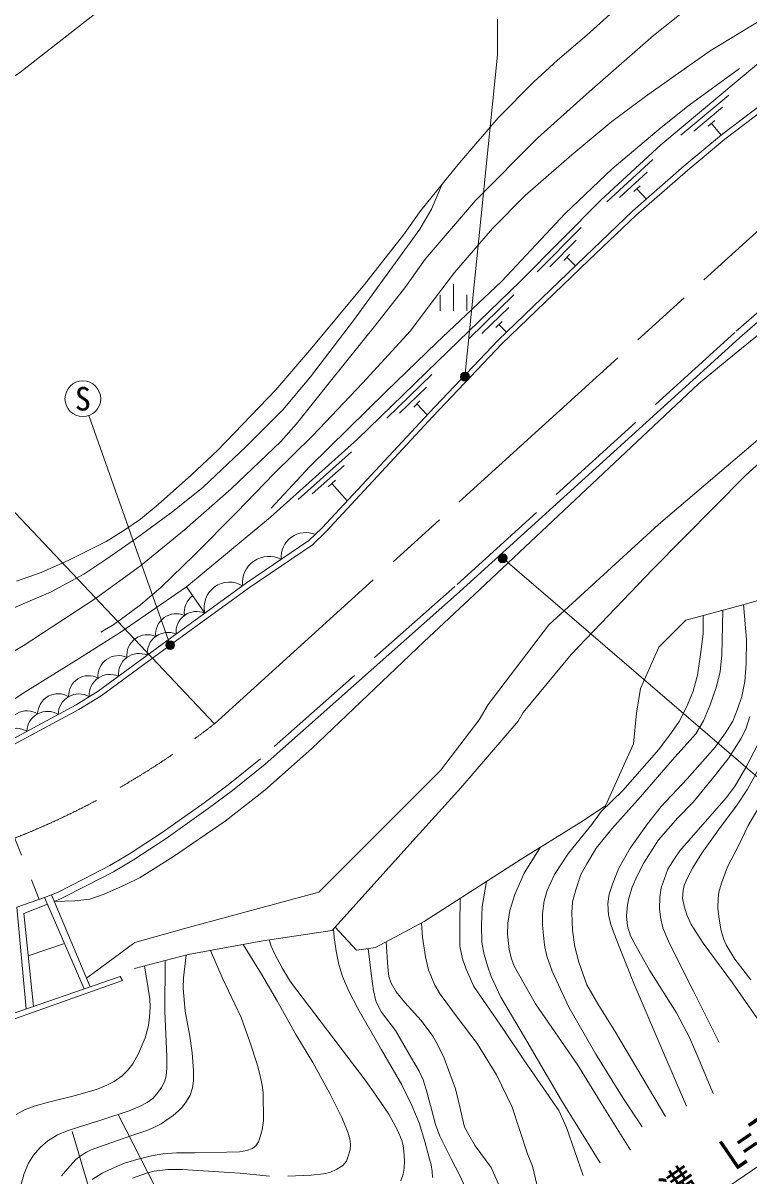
# Model space of a CAD drawing. Units: millimetres at full size, sheet at 1:1000; details may follow other scales. Extents: x 40000 to 680000, y 20000 to 380000.
# Drawn here: x 495669 to 536318, y 246137 to 310700 of the extents above; entities that cross this region are included whole.
import ezdxf
from ezdxf.enums import TextEntityAlignment as Align

# ---------------------------------------------------------------- set-up
doc = ezdxf.new("R2010")
doc.units = ezdxf.units.MM
doc.header["$LTSCALE"] = 1000
doc.linetypes.add('CHAIN', pattern=[18.5, 12, -1.5, 3.5, -1.5])
doc.linetypes.add('DASHED', pattern=[7.5, 6, -1.5])
for name, color, linetype, lineweight in [('M-BGD', 7, 'Continuous', 13), ('M-BMK', 2, 'CHAIN', 13), ('M-STR-HTXT', 7, 'Continuous', 13), ('M-STR-STRC', 7, 'Continuous', 13)]:
    doc.layers.add(name, color=color, linetype=linetype, lineweight=lineweight)
doc.styles.add('ＭＳ ゴシック', font='')
doc.styles.get('ＭＳ ゴシック').set_extended_font_data('MS Gothic')

msp = doc.modelspace()

# ---------------------------------------------------------------- hatches: boundary and pattern name
at = {"layer": 'M-STR-HTXT'}
for points in [[(520632, 291014, -1), (520193, 290775, -1)], [(522749, 280847, -1), (522309, 280608, -1)], [(504016, 276088, -1), (503796, 275639, -0.41421), (503681, 275973, -0.41421)]]:
    msp.add_hatch(color=256, dxfattribs=at).paths.add_polyline_path(points)

# ---------------------------------------------------------------- linework, layer by layer
at = {"layer": 'M-BGD'}
for p, q in [((535185, 306663), (532499, 304420)), ((534841, 305984), (533229, 304638)), ((534415, 305238), (534039, 304924)), ((534227, 305081), (534770, 304431)), ((530929, 303052), (528353, 300682)), ((530617, 302358), (529071, 300936)), ((530227, 301592), (529867, 301260)), ((530047, 301426), (530580, 300847)), ((526924, 299248), (524461, 296761)), ((526644, 298540), (525167, 297048)), ((526291, 297757), (525946, 297409)), ((526119, 297583), (526598, 297108)), ((519768, 294579), (519768, 296079)), ((519018, 294579), (519018, 295479)), ((520518, 294579), (520518, 295479)), ((523161, 295473), (520645, 293040)), ((522866, 294771), (521357, 293311)), ((522496, 293996), (522144, 293655)), ((522320, 293826), (522735, 293396)), ((518557, 291018), (516047, 288579)), ((518264, 290316), (516758, 288852)), ((517895, 289539), (517544, 289198)), ((517720, 289369), (518303, 288768)), ((514055, 286687), (511072, 284021)), ((513658, 285930), (511868, 284331)), ((513172, 285093), (512754, 284720)), ((512963, 284907), (513825, 283942)), ((496879, 261731), (497254, 261875)), ((496879, 261731), (499092, 256613)), ((497254, 261875), (499433, 256731)), ((497038, 261364), (495708, 260840)), ((496247, 255628), (495708, 260840)), ((495954, 258463), (497995, 259151))]:
    msp.add_line(p, q, dxfattribs=at)
at = {"layer": 'M-BGD', "linetype": 'DASHED'}
msp.add_line((493347, 269678), (496574, 261624), dxfattribs=at)
at = {"layer": 'M-BGD'}
for points in [[(549239, 318421), (547975, 316579), (542451, 312583), (536748, 308360), (531379, 303875), (528036, 300799), (523533, 296251), (518884, 291754), (514392, 287391), (509517, 283034), (504829, 279133)], [(505851, 277650), (508181, 279345), (511680, 281718), (512405, 282412), (518404, 288877), (522268, 292947), (527142, 297631), (529804, 300169), (532695, 302698), (534777, 304437), (537026, 306139), (539182, 307700), (542765, 310143), (544796, 311408), (546749, 312548), (548670, 313547), (550712, 314461)], [(500018, 276587), (500748, 277028), (502253, 278122), (503393, 279094), (505248, 280902), (507641, 283311), (509739, 285468), (511897, 287610), (514670, 290536), (517361, 293468), (518352, 294782), (519826, 296726), (521955, 299188), (523794, 301041), (526398, 303314), (528633, 305182), (530533, 306595), (532190, 307765), (534156, 309139), (536513, 310582), (538626, 311813), (541016, 313184)], [(492818, 274173), (495671, 275817), (499735, 278479), (502250, 280295), (504713, 282329), (507323, 284625), (510098, 287259), (510979, 288262), (512889, 290648), (515401, 293786), (517111, 295943), (518195, 297479), (521009, 300771), (524498, 304275), (527394, 306867), (530967, 310002), (533697, 312197)], [(495294, 279439), (496679, 279924), (498229, 280621), (500330, 281665), (501261, 282244), (502248, 282925), (503226, 283730), (505101, 285401), (506581, 286779), (509833, 290152), (511836, 292514), (514783, 296064), (516966, 298846), (517951, 300195), (520017, 302762), (522271, 305388), (524281, 307400), (525590, 308630), (527233, 310017), (529855, 312393)], [(509557, 283542), (511730, 285858), (516013, 290091), (518825, 292800), (522479, 296251), (526025, 300033), (528652, 302541), (531397, 304847), (532963, 306109), (535792, 308163)], [(489508, 267275), (498787, 272261), (500034, 273032), (504464, 276271), (508353, 279099), (511869, 281484), (512619, 282202), (518623, 288671), (522480, 292735), (527349, 297414), (530007, 299947), (532889, 302470), (534963, 304202), (537205, 305898)], [(551842, 304920), (550587, 304278), (548569, 303169), (547060, 302261), (545685, 301240), (543358, 299514), (540391, 297075), (535789, 293074), (520111, 278841), (509222, 269199), (507404, 267715), (506039, 266710), (503687, 265038), (501847, 263842), (500729, 263176), (499239, 262397), (497772, 261653), (497409, 261510)], [(492864, 276989), (497210, 278833), (499073, 279845), (500363, 280705), (502016, 281847), (504053, 283352), (505754, 284716), (508154, 286979), (510214, 289038), (511768, 290888), (514168, 294044), (516367, 297050), (517895, 299165), (518544, 300280), (519117, 301643)], [(499231, 257206), (501931, 259210), (504787, 260008), (512234, 262029), (516971, 266763), (519055, 268847), (521207, 271673), (521709, 272532), (525116, 277005), (531262, 282612), (538831, 289084), (543346, 292724), (548545, 296531), (552501, 299225), (555639, 301222)], [(501918, 257761), (504918, 258538), (509089, 259296), (512972, 259882), (517169, 264534), (520191, 267865), (523395, 271609), (523666, 272088), (526368, 275331), (530923, 280098), (536126, 285365), (539701, 288612), (542825, 291358), (549868, 296826), (552863, 298914), (554134, 299677), (555881, 300572)], [(497409, 261510), (498563, 261544), (499416, 261645), (500220, 261926), (501354, 262417), (502228, 262849), (504086, 264023), (506989, 266006), (509214, 267741), (511840, 270075), (514200, 272320), (518117, 276051), (520957, 278700), (533491, 290492), (535101, 291813), (538003, 294194)], [(513145, 260074), (514334, 258782), (515407, 258921), (518126, 260391), (523571, 263885), (526913, 265941), (528290, 266866), (529862, 270342), (530030, 272060), (530237, 273430), (531272, 275749), (532785, 277260), (535840, 278092), (538658, 278880), (542561, 279927), (544917, 283366), (547489, 284619), (552285, 288443), (557871, 289676), (559389, 291147)], [(449046, 271365), (452418, 270846), (456056, 270431), (458603, 269995), (462035, 269488), (465990, 268886), (469362, 268367), (472848, 268201), (478991, 268024), (482971, 268189), (487665, 268495), (491175, 270218), (493041, 271399), (495670, 273167), (498622, 275010), (501098, 276566), (504829, 279133), (505851, 277650)], [(536890, 254799), (535394, 256959), (533755, 259167), (533078, 260212), (532840, 260758), (532691, 261245), (532592, 261688), (532633, 262114), (532691, 262411), (532854, 262791), (533152, 263380), (533673, 264217), (534700, 265658), (535613, 266869), (536237, 267802), (536827, 268888), (537225, 269825), (537715, 271056), (537949, 272074), (538270, 273357), (538533, 274717), (538615, 275927), (538779, 277890), (538866, 278936)], [(538006, 278698), (537887, 276676), (537688, 274454), (537522, 272944), (537316, 271683), (537124, 270974), (536820, 270299), (536144, 269002), (535547, 267978), (535057, 267336), (534255, 266422), (532445, 264347), (532134, 263884), (531783, 263314), (531590, 262802), (531412, 262279), (531332, 261742), (531306, 261094), (531365, 260627), (531504, 260038), (531809, 259277), (532318, 258266), (533208, 256482), (534645, 253610)], [(449692, 269798), (454124, 269160), (461065, 267971), (467517, 266943), (469791, 266675), (474550, 266389), (479379, 266203), (482996, 266327), (484736, 266488), (486531, 266750), (488395, 267110), (489377, 267544), (498637, 272520), (499866, 273281), (504287, 276513), (505851, 277650)], [(534860, 277825), (534801, 275301), (534703, 274381), (534497, 273538), (534154, 272526), (533781, 271615), (533350, 270891), (532027, 269429), (530242, 267360), (528636, 265578), (527772, 264488), (527233, 263617), (526910, 263010), (526625, 262154), (526439, 261488), (526399, 260872), (526429, 259892), (526566, 258959), (526801, 258117), (527242, 256844), (527919, 255684), (528791, 254283), (531643, 249461)], [(532815, 250050), (531497, 253122), (529829, 257002), (528845, 259513), (528609, 260156), (528458, 260742), (528415, 261390), (528482, 261922), (528670, 262472), (529033, 263377), (529669, 264490), (530644, 265854), (531401, 266828), (532861, 268385), (534434, 270157), (535000, 270949), (535411, 271603), (535685, 272272), (535921, 272987), (536081, 273824), (536165, 274839), (536180, 276177), (536022, 278143)], [(530345, 248885), (529327, 250400), (527744, 252955), (526225, 255588), (525298, 257600), (525003, 258441), (524879, 259056), (524754, 260178), (524754, 260836), (524847, 261545), (525011, 262121), (525424, 263009), (526205, 264212), (527514, 265817), (528045, 266552), (529256, 267731), (531273, 270019), (531978, 270968), (532409, 271585), (532821, 272398), (533193, 273289), (533429, 274185), (533615, 275330), (533752, 276495), (533762, 277526)], [(536375, 271868), (536142, 271151), (535867, 270625), (535190, 269559), (534437, 268608), (533192, 267075), (532331, 266197), (531253, 264956), (530828, 264293), (530440, 263671), (530063, 262936), (529787, 262301), (529590, 261685), (529512, 261321), (529470, 260697), (529518, 260117), (529692, 259585), (529979, 259029), (530745, 257669), (532270, 255276), (532994, 253889), (533515, 252684), (534316, 250748)], [(536821, 266682), (536278, 265766), (535730, 264622), (535122, 263446), (534783, 262542), (534637, 262023), (534590, 261667), (534584, 261127), (534648, 260508), (534771, 259861), (534911, 259376), (535051, 259076), (535530, 258283), (536423, 257122)], [(529684, 247572), (528191, 249975), (526741, 252343), (524372, 255772), (523168, 257894), (523006, 258356), (522887, 258815), (522799, 259678), (522818, 260294), (522922, 261006), (523200, 261901), (523730, 263086), (524623, 264532)], [(521613, 262629), (521375, 261227), (521349, 260181), (521362, 259207), (521488, 258535), (521678, 257906), (521888, 257310), (522421, 256154), (523752, 253905), (525831, 250365), (527985, 246871)], [(495847, 255489), (495325, 261185), (496879, 261731)], [(527038, 246161), (526095, 248848), (525668, 249803), (523752, 252581), (522538, 254389), (520909, 256740), (520483, 257709), (520276, 258290), (520134, 259014), (520134, 260189), (520143, 261686)], [(524629, 244867), (524189, 246678), (523924, 247382), (523055, 249982), (522183, 251805), (521100, 253545), (519978, 255034), (519023, 256310), (518709, 256861), (518376, 257688), (518205, 258412), (518046, 259517), (517980, 260312)], [(518592, 246043), (518573, 246395), (518528, 246757), (518439, 247068), (518172, 248059), (517860, 249117), (517447, 250083), (516876, 251232), (515750, 253196), (514415, 255505), (513913, 256483), (513550, 257305), (513353, 257978), (513207, 258728), (513086, 259496), (513063, 259983)], [(510501, 246126), (511802, 246187), (512495, 246261), (512850, 246328), (513242, 246521), (513580, 246723), (513777, 246960), (513862, 247180), (513985, 247608), (514002, 247912), (513969, 248210), (513855, 248584), (513528, 249406), (512846, 250760), (511888, 252494), (510940, 254064), (509920, 255906), (509018, 257441), (508002, 259098)], [(516819, 245860), (516953, 246233), (517016, 246573), (517032, 246991), (516995, 247532), (516958, 247843), (516860, 248184), (516657, 248662), (516145, 249589), (515424, 250658), (514837, 251479), (513429, 253355), (510644, 257003), (510206, 257753), (509770, 258549), (509569, 259001), (509456, 259351)], [(522287, 245685), (521878, 246602), (520994, 247817), (520628, 248440), (520385, 248871), (520285, 249357), (520119, 250086), (519887, 251014), (519244, 252741), (518868, 253537), (518625, 253956), (517962, 254851), (517043, 255850), (516567, 256447), (516280, 256933), (516147, 257297), (516103, 257838), (516003, 259243)], [(504795, 258507), (504647, 257239), (504630, 256648), (504742, 255364), (505017, 253960), (505134, 253024), (505213, 252044), (505205, 251456), (505151, 251062), (505020, 250661), (504773, 250233), (504580, 249994), (504368, 249782), (504071, 249530), (503720, 249272), (503407, 249064), (502995, 248856), (502594, 248686), (502096, 248505), (501268, 248233), (500262, 247882), (499479, 247604), (499217, 247462), (498866, 247246), (498619, 247057), (498282, 246678), (497816, 246134)], [(499542, 245938), (500094, 246286), (500652, 246559), (501350, 246845), (502045, 247064), (502867, 247262), (503488, 247373), (504267, 247431), (505289, 247431), (507063, 247466), (507795, 247489), (508195, 247559), (508526, 247675), (508701, 247814), (508852, 248052), (508956, 248319), (509050, 248722), (509131, 249227), (509120, 250809), (509062, 251215), (508975, 251674), (508783, 252405), (508376, 253650), (507875, 255005), (506824, 257259), (506161, 258764)], [(520511, 245340), (520133, 246171), (519646, 247098), (519012, 248364), (518772, 249017), (518538, 249868), (518235, 250984), (518084, 251526), (517857, 252000), (517425, 252735), (516523, 254291), (515733, 255300), (515575, 255623), (515424, 255939), (515300, 256495), (515183, 257316), (514990, 258867)], [(495282, 249574), (495746, 249837), (496291, 250038), (497091, 250275), (498535, 250625), (499780, 250979), (500363, 251213), (500768, 251419), (501227, 251736), (501513, 252045), (501821, 252422), (502133, 252991), (502506, 253879), (502699, 254568), (502754, 255027), (502786, 255591), (502768, 256057), (502469, 257904)], [(495377, 244988), (495727, 246271), (495970, 246847), (496254, 247309), (496631, 247721), (497054, 248109), (497591, 248437), (498137, 248670), (498834, 248885), (500021, 249267), (501612, 249784), (502198, 250023), (502611, 250241), (502928, 250479), (503157, 250733), (503420, 251090), (503600, 251445), (503689, 251762), (503714, 252164), (503719, 252835), (503605, 255342), (503620, 258202)], [(501792, 246014), (502588, 246299), (503018, 246397), (503780, 246500), (504622, 246496), (505156, 246456), (507829, 246285), (509475, 246131)]]:
    msp.add_lwpolyline(points, dxfattribs=at)
at = {"layer": 'M-BGD', "linetype": 'DASHED'}
msp.add_lwpolyline([(551655, 305273), (550400, 304631), (548370, 303516), (546837, 302593), (545446, 301561), (543111, 299829), (540133, 297381), (535523, 293373), (519844, 279139), (508963, 269504), (507158, 268031), (505804, 267034), (503462, 265368), (501635, 264181), (500534, 263525), (499056, 262753), (497607, 262018), (497254, 261875)], dxfattribs=at)
at = {"layer": 'M-BGD'}
msp.add_lwpolyline([(494521, 255030), (501103, 257309), (501237, 257077), (494521, 254694), (494328, 254919)], close=True, dxfattribs=at)
for centre, radius, start, end in [((511512, 280784), 1387, 67.48754, 184.85386), ((509445, 279338), 1495, 62.74516, 185.93859), ((507222, 277981), 1410, 58.47946, 193.56334), ((505858, 277699), 1160, 126.20422, 188.46258), ((504249, 276467), 1157, 66.48281, 185.71295), ((505387, 276597), 1151, 66.2384, 185.8127), ((502638, 275287), 1160, 66.65501, 185.68463), ((503782, 275415), 1160, 66.65501, 185.68463), ((501010, 274125), 1149, 65.68122, 185.3804), ((502168, 274235), 1160, 66.65501, 185.68463), ((499334, 273039), 1114, 61.44988, 183.20965), ((500529, 273066), 1159, 65.34642, 184.43642), ((497633, 271993), 1147, 59.10382, 178.91672), ((498798, 271970), 1160, 60.23107, 179.30597), ((495885, 271022), 1160, 58.73638, 177.766), ((497036, 270992), 1160, 58.73677, 177.76639), ((495274, 270045), 1160, 58.73677, 177.76639)]:
    msp.add_arc(centre, radius, start, end, dxfattribs=at)
at = {"layer": 'M-BMK'}
msp.add_line((506394, 271463), (538085, 300208), dxfattribs=at)
msp.add_arc((478664, 306904), 45000, 259.16265, 308.04056, dxfattribs=at)
at = {"layer": 'M-STR-HTXT'}
for p, q in [((520412, 290894), (522246, 308914)), ((506394, 271463), (489266, 289556)), ((503906, 275863), (499351, 288718)), ((522529, 280727), (553714, 253915)), ((501013, 249542), (510707, 230599)), ((498415, 248624), (504488, 228199))]:
    msp.add_line(p, q, dxfattribs=at)
for points in [[(540930, 340748), (509050, 318551), (495466, 307919), (491475, 305370), (488885, 303852), (487147, 302914), (484869, 301980), (483038, 301260), (481286, 300774), (479748, 300384), (477470, 300034), (475748, 299915), (473330, 299851), (466874, 300062), (458217, 300637), (452362, 301196)], [(510615, 230778), (514602, 232420), (517048, 233658), (518790, 234611), (520910, 235954), (525907, 239262), (531197, 242834), (538730, 247980), (543984, 251567), (547693, 254759), (555456, 262349), (557320, 264057), (558705, 265169), (560184, 266350), (566818, 271184)]]:
    msp.add_lwpolyline(points, dxfattribs=at)
for centre in [(520412, 290894), (522529, 280727), (503906, 275863)]:
    msp.add_circle(centre, 250, dxfattribs=at)
at = {"layer": 'M-STR-STRC'}
msp.add_line((522246, 310913), (522246, 308914), dxfattribs=at)
msp.add_circle((499017, 289661), 1000, dxfattribs=at)

# ---------------------------------------------------------------- texts
at = {"layer": 'M-STR-HTXT', "style": 'ＭＳ ゴシック', "width": 0.8}
msp.add_text('側\u3000溝\u3000L=72.0', height=1833, rotation=34.335, dxfattribs=at).set_placement((534993, 245364), align=Align.BOTTOM_CENTER)
at = {"layer": 'M-STR-STRC', "style": 'ＭＳ ゴシック'}
msp.add_text('S', height=1320, dxfattribs=at).set_placement((499017, 289661), align=Align.MIDDLE_CENTER)

doc.saveas('drawing.dxf')
